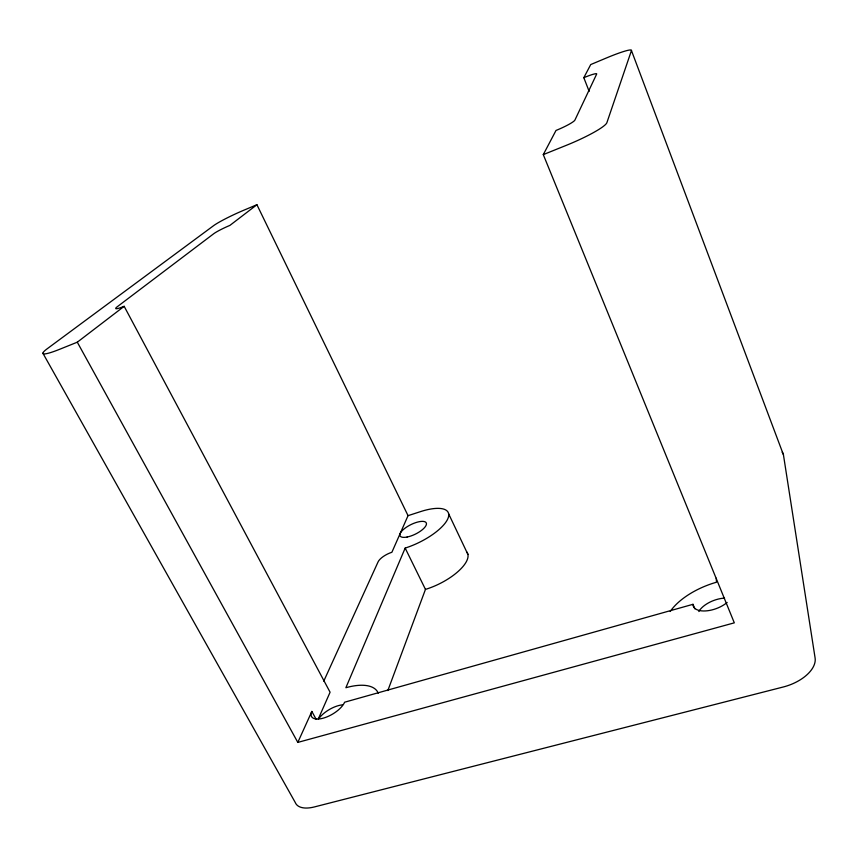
<?xml version="1.0" encoding="UTF-8"?>
<svg xmlns="http://www.w3.org/2000/svg" width="858" height="858" viewBox="0 0 858 858"><rect width="100%" height="100%" fill="white"/><g stroke="black" fill="none" stroke-linecap="round" stroke-linejoin="round"><path stroke-width="1.29" d="M589.156 91.377L583.815 77.692L590.722 64.565L606.359 58.001A29.108 2.864 -23.4 0 1 631.456 50.547L606.917 122.587A40.39 5.652 -23.2 0 1 565.98 145.474L543.286 154.612L734.309 622.844L297.812 742.406L77.295 342.192L124.163 306.317L330.083 692.224L318.307 718.918M387.837 690.561L425.461 589.392A38.567 15.144 -26.5 0 0 466.87 552.059M323.766 681.155L378.088 561.872A12.634 4.665 -27 0 1 391.881 552.273L408.043 515.658L420.667 511.572A39.007 14.018 -26.3 0 1 447.887 518.629A39.007 14.018 -26.3 0 1 405.169 548.08L345.871 687.73A51.072 22.726 -30.5 0 1 378.249 693.21M297.812 742.406L311.851 711.421A19.198 8.387 -30.4 0 0 323.284 718.157A19.198 8.387 -30.4 0 0 344.616 702.209L692.985 604.311A20.828 10.296 -20.5 0 0 705.448 610.939A20.828 10.296 -20.5 0 0 727.166 602.455M543.286 154.612L556.005 130.459A18.64 2.413 -23.4 0 0 574.914 120.077L596.675 74.045A15.272 1.598 -23.4 0 0 583.815 77.692M408.043 515.658L256.917 204.719L229.901 225.397A13.803 1.341 -25.1 0 0 213.771 233.698L117.256 306.746A16.817 1.92 -25.8 0 0 124.163 306.317M256.917 204.719L243.822 210.221A26.105 2.413 -25 0 0 213.545 225.708L47.201 348.766A36.133 4.29 -26.2 0 0 59.706 349.27L77.295 342.192M42.9 353.228L295.281 802.53A31.864 15.262 -32.3 0 0 314.468 806.917L783.311 686.979A35.071 19.477 -18.4 0 0 815.1 657.979L783.429 454.729L631.456 50.547M311.851 711.421L316.034 719.133M405.169 548.08L425.461 589.392M448.659 513.856L467.932 554.472M692.985 604.311L694.862 608.815M716.312 578.217L716.451 582.239A55.405 27.906 -20.4 0 0 670.205 611.475M698.841 611.54A20.764 10.446 -20.4 0 1 724.538 598.101M319.069 718.275A19.144 8.516 -30.5 0 1 342.278 704.868M782.142 452.22A26.233 10.682 -19.4 0 1 783.429 454.729M407.11 537.033A14.618 5.255 -26.3 0 0 426.447 523.519A14.618 5.255 -26.3 0 0 405.888 527.563A14.618 5.255 -26.3 0 0 407.11 537.033"/></g></svg>
